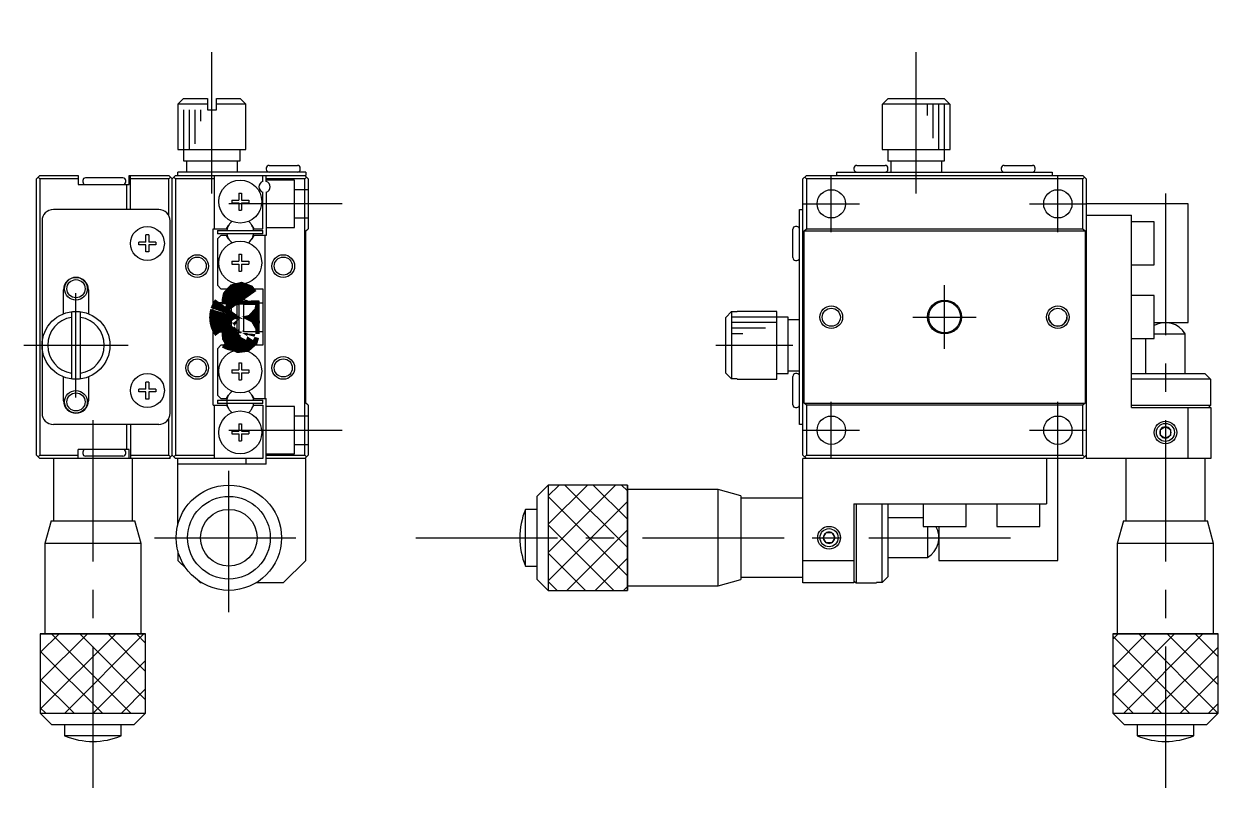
# Model space of a CAD drawing. Extents: x 139 to 374, y 8 to 180.
# Drawn here: x 268.9 to 374.4, y 69 to 139 of the extents above; entities that cross this region are included whole.
import ezdxf

# ---------------------------------------------------------------- set-up
doc = ezdxf.new("R2010")
doc.units = 0
doc.header["$LTSCALE"] = 10
doc.linetypes.add('CENTER', pattern=[2, 1.25, -0.25, 0.25, -0.25])
doc.linetypes.add('DASHED', pattern=[3.5, 2, -1.5])
doc.layers.get('0').update_dxf_attribs({"linetype": 'CONTINUOUS'})
doc.layers.add('CENTER', color=1, linetype='CENTER')

msp = doc.modelspace()

# ---------------------------------------------------------------- linework, layer by layer
at = {"color": 7, "linetype": 'CONTINUOUS'}
for p, q in [((283.041488, 132.393415), (282.541488, 131.893415)), ((285.141488, 131.893415), (282.541488, 131.893415)), ((282.541488, 131.893415), (282.541488, 127.893415)), ((283.041488, 132.393415), (285.141488, 132.393415)), ((285.141488, 132.393415), (285.141488, 131.393415)), ((285.941488, 132.393415), (288.041488, 132.393415)), ((285.941488, 131.393415), (285.941488, 132.393415)), ((288.541488, 131.893415), (285.941488, 131.893415)), ((288.541488, 131.893415), (288.041488, 132.393415)), ((288.541488, 127.893415), (288.541488, 131.893415)), ((344.751704, 131.893415), (345.257125, 132.393415)), ((350.698131, 131.893415), (344.751704, 131.893415)), ((344.751704, 131.393415), (344.751704, 131.893415)), ((345.257125, 132.393415), (350.19271, 132.393415)), ((350.19271, 132.393415), (350.698131, 131.893415)), ((350.698131, 131.893415), (350.698131, 131.393415)), ((285.141488, 131.393415), (285.941488, 131.393415)), ((344.724918, 131.393415), (344.724918, 127.893415)), ((344.724918, 131.393415), (344.751704, 131.393415)), ((350.698131, 131.393415), (350.724918, 131.393415)), ((350.724918, 127.893415), (350.724918, 131.393415)), ((282.541488, 127.893415), (288.541488, 127.893415)), ((283.041488, 127.893415), (283.041488, 126.893415)), ((288.041488, 126.893415), (288.041488, 127.893415)), ((344.724918, 127.893415), (350.724918, 127.893415)), ((345.224918, 127.893415), (345.224918, 126.893415)), ((350.224918, 126.893415), (350.224918, 127.893415)), ((283.041488, 126.893415), (288.041488, 126.893415)), ((283.291488, 126.893415), (283.291488, 125.893415)), ((287.791488, 125.893415), (287.791488, 126.893415)), ((345.224918, 126.893415), (350.224918, 126.893415)), ((345.474918, 126.893415), (345.474918, 125.893415)), ((349.974918, 125.893415), (349.974918, 126.893415)), ((270.041488, 125.293415), (270.341488, 125.593415)), ((270.341488, 125.593415), (273.741488, 125.593415)), ((273.741488, 125.593415), (273.741488, 124.793415)), ((278.241488, 124.793415), (278.241488, 125.593415)), ((278.241488, 125.593415), (281.741488, 125.593415)), ((278.341488, 122.593415), (278.341488, 125.593415)), ((281.741488, 125.593415), (282.041488, 125.293415)), ((282.341488, 125.593415), (282.041488, 125.293415)), ((282.341488, 125.593415), (293.841488, 125.593415)), ((282.541488, 125.593415), (282.541488, 125.893415)), ((293.841488, 125.893415), (282.541488, 125.893415)), ((285.741488, 125.593415), (285.741488, 120.893415)), ((290.041488, 125.070385), (290.041488, 125.593415)), ((290.341488, 126.243415), (290.341488, 126.143415)), ((290.341488, 125.070385), (290.341488, 125.593415)), ((290.591488, 126.493415), (293.091488, 126.493415)), ((293.341488, 126.143415), (293.341488, 126.243415)), ((293.741488, 125.593415), (294.041488, 125.293415)), ((293.841488, 125.893415), (293.841488, 125.593415)), ((338.024918, 125.593415), (337.724918, 125.293415)), ((338.024918, 125.593415), (362.424918, 125.593415)), ((340.724918, 125.593415), (340.724918, 125.893415)), ((340.724918, 125.893415), (359.724918, 125.893415)), ((342.224918, 126.243415), (342.224918, 126.143415)), ((342.474918, 126.493415), (344.974918, 126.493415)), ((345.224918, 126.143415), (345.224918, 126.243415)), ((355.224918, 126.243415), (355.224918, 126.143415)), ((355.474918, 126.493415), (357.974918, 126.493415)), ((358.224918, 126.143415), (358.224918, 126.243415)), ((359.724918, 125.893415), (359.724918, 125.593415)), ((362.724918, 125.293415), (362.424918, 125.593415)), ((270.041488, 100.893415), (270.041488, 125.293415)), ((270.341488, 125.293415), (270.191488, 125.443415)), ((270.341488, 125.293415), (270.341488, 100.893415)), ((273.741488, 125.293415), (270.341488, 125.293415)), ((273.741488, 124.793415), (278.241488, 124.793415)), ((274.141488, 125.143415), (274.141488, 125.043415)), ((277.691488, 125.393415), (274.391488, 125.393415)), ((277.941488, 125.043415), (277.941488, 125.143415)), ((278.041488, 122.593415), (278.041488, 124.793415)), ((281.741488, 125.293415), (278.341488, 125.293415)), ((281.891488, 125.443415), (281.741488, 125.293415)), ((281.741488, 122.029305), (281.741488, 125.293415)), ((282.041488, 100.893415), (282.041488, 125.293415)), ((282.341488, 125.293415), (282.191488, 125.443415)), ((285.741488, 125.293415), (282.341488, 125.293415)), ((282.341488, 125.293415), (282.341488, 100.893415)), ((293.741488, 125.293415), (290.341488, 125.293415)), ((293.891488, 125.443415), (293.741488, 125.293415)), ((293.741488, 100.893415), (293.741488, 125.293415)), ((294.041488, 125.293415), (294.041488, 120.893415)), ((337.724918, 100.893415), (337.724918, 125.293415)), ((338.024918, 125.293415), (337.874918, 125.443415)), ((338.024918, 125.293415), (338.024918, 120.893415)), ((362.424918, 125.293415), (338.024918, 125.293415)), ((362.574918, 125.443415), (362.424918, 125.293415)), ((362.424918, 120.893415), (362.424918, 125.293415)), ((362.724918, 125.293415), (362.724918, 100.593415)), ((287.291488, 123.418415), (287.916488, 123.418415)), ((287.291488, 123.418415), (287.291488, 123.168415)), ((287.916488, 124.043415), (288.166488, 124.043415)), ((287.916488, 124.043415), (287.916488, 123.418415)), ((288.166488, 124.043415), (288.166488, 123.418415)), ((288.166488, 123.418415), (288.791488, 123.418415)), ((288.791488, 123.418415), (288.791488, 123.168415)), ((290.041488, 120.893415), (290.041488, 124.116446)), ((290.341488, 124.116446), (290.341488, 120.293415)), ((280.841488, 122.593415), (271.541488, 122.593415)), ((287.291488, 123.168415), (287.916488, 123.168415)), ((287.916488, 123.168415), (287.916488, 122.543415)), ((287.916488, 122.543415), (288.166488, 122.543415)), ((288.166488, 123.168415), (288.166488, 122.543415)), ((288.166488, 123.168415), (288.791488, 123.168415)), ((337.424918, 122.593415), (337.724918, 122.593415)), ((337.424918, 103.593415), (337.424918, 122.593415)), ((371.724918, 123.093415), (362.724918, 123.093415)), ((371.724918, 112.593415), (371.724918, 123.093415)), ((270.541488, 121.593415), (270.541488, 104.593415)), ((281.841488, 104.593415), (281.841488, 121.593415)), ((362.724918, 122.093415), (366.724918, 122.093415)), ((366.724918, 105.093415), (366.724918, 122.093415)), ((368.724918, 121.493415), (366.724918, 121.493415)), ((368.724918, 117.693415), (368.724918, 121.493415)), ((279.716488, 119.718415), (279.716488, 120.343415)), ((279.966488, 120.343415), (279.716488, 120.343415)), ((279.966488, 120.343415), (279.966488, 119.718415)), ((285.641488, 120.893415), (286.840022, 120.893415)), ((285.641488, 105.293415), (285.641488, 120.893415)), ((286.041488, 120.743417), (290.041488, 120.743417)), ((286.041488, 120.743415), (286.041488, 120.443415)), ((290.041488, 120.443415), (286.041488, 120.443415)), ((286.341488, 120.293415), (286.041488, 119.993415)), ((286.840022, 120.293415), (286.341488, 120.293415)), ((286.840022, 120.893415), (287.010485, 121.188665)), ((287.010485, 119.998165), (286.840022, 120.293415)), ((289.072492, 121.188665), (289.242954, 120.893415)), ((289.242954, 120.293415), (289.072492, 119.998165)), ((289.242954, 120.893415), (290.041488, 120.893415)), ((290.341488, 120.293415), (289.242954, 120.293415)), ((290.041488, 120.443415), (290.041488, 120.743415)), ((290.241488, 105.893415), (290.241488, 120.293415)), ((293.841488, 120.693415), (294.041488, 120.893415)), ((293.841488, 105.493415), (293.841488, 120.693415)), ((336.824918, 118.343415), (336.824918, 120.843415)), ((337.174918, 121.093415), (337.074918, 121.093415)), ((337.824918, 120.693415), (338.024918, 120.893415)), ((337.824918, 105.493415), (337.824918, 120.693415)), ((337.824918, 120.693415), (362.624918, 120.693415)), ((338.024918, 120.893415), (362.424918, 120.893415)), ((362.424918, 120.893415), (362.624918, 120.693415)), ((362.624918, 120.693415), (362.624918, 105.493415)), ((279.091488, 119.468415), (279.091488, 119.718415)), ((279.716488, 119.718415), (279.091488, 119.718415)), ((279.716488, 119.468415), (279.091488, 119.468415)), ((279.716488, 118.843415), (279.716488, 119.468415)), ((280.591488, 119.718415), (279.966488, 119.718415)), ((279.966488, 119.468415), (279.966488, 118.843415)), ((280.591488, 119.468415), (279.966488, 119.468415)), ((280.591488, 119.718415), (280.591488, 119.468415)), ((286.041488, 119.993415), (286.041488, 115.893415)), ((279.966488, 118.843415), (279.716488, 118.843415)), ((287.916488, 118.643415), (288.166488, 118.643415)), ((287.916488, 118.643415), (287.916488, 118.018415)), ((288.166488, 118.643415), (288.166488, 118.018415)), ((337.074918, 118.093415), (337.174918, 118.093415)), ((287.291488, 118.018415), (287.916488, 118.018415)), ((287.291488, 118.018415), (287.291488, 117.768415)), ((287.291488, 117.768415), (287.916488, 117.768415)), ((287.916488, 117.768415), (287.916488, 117.143415)), ((287.916488, 117.143415), (288.166488, 117.143415)), ((288.166488, 118.018415), (288.791488, 118.018415)), ((288.166488, 117.768415), (288.166488, 117.143415)), ((288.166488, 117.768415), (288.791488, 117.768415)), ((288.791488, 118.018415), (288.791488, 117.768415)), ((366.724918, 117.693415), (368.724918, 117.693415)), ((272.441488, 113.384473), (272.441488, 115.493415)), ((274.641488, 115.493415), (274.641488, 113.384473)), ((286.041488, 115.893415), (286.341488, 115.593415)), ((286.341488, 115.593415), (290.041488, 115.593415)), ((290.041488, 115.593415), (290.041488, 110.593415)), ((368.724918, 114.993415), (366.724918, 114.993415)), ((368.724918, 111.193415), (368.724918, 114.993415)), ((286.880242, 114.343415), (285.641488, 114.343415)), ((286.941405, 114.385476), (286.945677, 114.350465)), ((287.056878, 114.453399), (286.941412, 114.394803)), ((287.241488, 114.273415), (287.041488, 114.063365)), ((287.041488, 114.063365), (287.041488, 112.083466)), ((287.241488, 114.273415), (287.241488, 111.873415)), ((287.541488, 114.273415), (287.241488, 114.273415)), ((287.541488, 114.323415), (287.541488, 114.273415)), ((287.741488, 114.323415), (287.541488, 114.323415)), ((287.741488, 114.323415), (287.741488, 111.823415)), ((287.915086, 114.149818), (287.741488, 114.323415)), ((287.795437, 114.269621), (287.887068, 114.284687)), ((287.844812, 114.220381), (287.804144, 114.271364)), ((287.904208, 114.433926), (287.904208, 111.654271)), ((288.262086, 114.275074), (288.287993, 114.270121)), ((288.341488, 114.323415), (288.262889, 114.244816)), ((288.341488, 114.323415), (288.341488, 111.823415)), ((290.041488, 114.323415), (288.341488, 114.323415)), ((273.141488, 113.566629), (273.141488, 107.620202)), ((273.941488, 107.620202), (273.941488, 113.566629)), ((330.924918, 113.061208), (331.424918, 113.566629)), ((330.924918, 108.125623), (330.924918, 113.061208)), ((331.424918, 113.566629), (331.424918, 107.620202)), ((331.424918, 113.566629), (331.924918, 113.566629)), ((335.424918, 113.593415), (331.924918, 113.593415)), ((331.924918, 113.566629), (331.924918, 113.593415)), ((335.424918, 107.593415), (335.424918, 113.593415)), ((336.424918, 113.093415), (335.424918, 113.093415)), ((336.424918, 108.093415), (336.424918, 113.093415)), ((337.424918, 112.843415), (336.424918, 112.843415)), ((285.641488, 111.843415), (286.761279, 111.843415)), ((287.041488, 112.083466), (287.241488, 111.873415)), ((287.182962, 111.698975), (287.268704, 111.85723)), ((287.241488, 111.873415), (287.541488, 111.873415)), ((287.268704, 111.85723), (287.280158, 111.875105)), ((287.291435, 111.873415), (287.276154, 111.849642)), ((287.541488, 111.873415), (287.541488, 111.823415)), ((287.541488, 111.823415), (287.741488, 111.823415)), ((287.741488, 111.823415), (287.916306, 111.998233)), ((288.334782, 111.829903), (288.262111, 111.814371)), ((288.26416, 111.893415), (288.271488, 111.893415)), ((288.264331, 111.900572), (288.341488, 111.823415)), ((288.341488, 111.823415), (290.041488, 111.823415)), ((368.724918, 112.593415), (371.724918, 112.593415)), ((287.190522, 111.694286), (287.191026, 111.693249)), ((366.724918, 111.193415), (368.724918, 111.193415)), ((367.974918, 111.193415), (367.974918, 108.093415)), ((368.724918, 111.593415), (371.474918, 111.593415)), ((371.474918, 108.093415), (371.474918, 111.593415)), ((286.341488, 110.593415), (286.041488, 110.293415)), ((286.041488, 110.293415), (286.041488, 106.193415)), ((290.041488, 110.593415), (286.341488, 110.593415)), ((287.916488, 109.043415), (288.166488, 109.043415)), ((287.916488, 109.043415), (287.916488, 108.418415)), ((288.166488, 109.043415), (288.166488, 108.418415)), ((272.441488, 105.693415), (272.441488, 107.802358)), ((274.641488, 107.802358), (274.641488, 105.693415)), ((287.291488, 108.418415), (287.916488, 108.418415)), ((287.291488, 108.418415), (287.291488, 108.168415)), ((287.291488, 108.168415), (287.916488, 108.168415)), ((287.916488, 108.168415), (287.916488, 107.543415)), ((287.916488, 107.543415), (288.166488, 107.543415)), ((288.166488, 108.418415), (288.791488, 108.418415)), ((288.166488, 108.168415), (288.166488, 107.543415)), ((288.166488, 108.168415), (288.791488, 108.168415)), ((288.791488, 108.418415), (288.791488, 108.168415)), ((331.424918, 107.620202), (330.924918, 108.125623)), ((331.924918, 107.620202), (331.424918, 107.620202)), ((331.924918, 107.593415), (331.924918, 107.620202)), ((331.924918, 107.593415), (335.424918, 107.593415)), ((335.424918, 108.093415), (336.424918, 108.093415)), ((336.424918, 108.343415), (337.424918, 108.343415)), ((336.824918, 105.343415), (336.824918, 107.843415)), ((337.174918, 108.093415), (337.074918, 108.093415)), ((366.724918, 108.093415), (373.189019, 108.093415)), ((373.693545, 107.593415), (366.724918, 107.593415)), ((373.189019, 108.093415), (373.693545, 107.593415)), ((373.693545, 107.593415), (373.693545, 107.093415)), ((279.091488, 106.468415), (279.091488, 106.718415)), ((279.716488, 106.718415), (279.091488, 106.718415)), ((279.716488, 106.718415), (279.716488, 107.343415)), ((279.966488, 107.343415), (279.716488, 107.343415)), ((279.966488, 107.343415), (279.966488, 106.718415)), ((280.591488, 106.718415), (279.966488, 106.718415)), ((280.591488, 106.718415), (280.591488, 106.468415)), ((373.693545, 107.093415), (373.724918, 107.093415)), ((373.724918, 105.293415), (373.724918, 107.093415)), ((279.716488, 106.468415), (279.091488, 106.468415)), ((279.716488, 105.843415), (279.716488, 106.468415)), ((279.966488, 105.843415), (279.716488, 105.843415)), ((279.966488, 106.468415), (279.966488, 105.843415)), ((280.591488, 106.468415), (279.966488, 106.468415)), ((286.041488, 106.193415), (286.341488, 105.893415)), ((286.041488, 105.743417), (290.041488, 105.743417)), ((286.041488, 105.743415), (286.041488, 105.443415)), ((290.041488, 105.443415), (286.041488, 105.443415)), ((286.341488, 105.893415), (286.840022, 105.893415)), ((286.840022, 105.893415), (287.010485, 106.188665)), ((289.072492, 106.188665), (289.242954, 105.893415)), ((289.242954, 105.893415), (290.341488, 105.893415)), ((290.041488, 105.443415), (290.041488, 105.743415)), ((290.341488, 100.093415), (290.341488, 105.893415)), ((294.041488, 105.293415), (293.841488, 105.493415)), ((338.024918, 105.293415), (337.824918, 105.493415)), ((337.824918, 105.493415), (362.624918, 105.493415)), ((362.624918, 105.493415), (362.424918, 105.293415)), ((285.641488, 105.293415), (286.840022, 105.293415)), ((285.741488, 105.293415), (285.741488, 100.593415)), ((286.840022, 105.293415), (287.010485, 104.998165)), ((289.072492, 104.998165), (289.242954, 105.293415)), ((289.242954, 105.293415), (290.041488, 105.293415)), ((290.041488, 105.293415), (290.041488, 100.593415)), ((294.041488, 105.293415), (294.041488, 100.893415)), ((337.074918, 105.093415), (337.174918, 105.093415)), ((338.024918, 105.293415), (338.024918, 100.893415)), ((362.424918, 105.293415), (338.024918, 105.293415)), ((362.424918, 100.893415), (362.424918, 105.293415)), ((366.724918, 105.293415), (373.724918, 105.293415)), ((366.724918, 105.093415), (373.724918, 105.093415)), ((371.724918, 100.593415), (371.724918, 105.093415)), ((373.524918, 105.093415), (373.724918, 105.293415)), ((373.724918, 105.093415), (373.724918, 100.593415)), ((280.841488, 103.593415), (271.541488, 103.593415)), ((278.041488, 101.393415), (278.041488, 103.593415)), ((278.341488, 103.593415), (278.341488, 100.593415)), ((281.741488, 100.893415), (281.741488, 104.157525)), ((287.916488, 103.643415), (288.166488, 103.643415)), ((287.916488, 103.643415), (287.916488, 103.018415)), ((288.166488, 103.643415), (288.166488, 103.018415)), ((337.724918, 103.593415), (337.424918, 103.593415)), ((369.274918, 103.153223), (369.724918, 103.41303)), ((369.724918, 103.413031), (370.174914, 103.153216)), ((287.291488, 103.018415), (287.916488, 103.018415)), ((287.291488, 103.018415), (287.291488, 102.768415)), ((287.291488, 102.768415), (287.916488, 102.768415)), ((287.916488, 102.768415), (287.916488, 102.143415)), ((288.166488, 103.018415), (288.791488, 103.018415)), ((288.166488, 102.768415), (288.166488, 102.143415)), ((288.166488, 102.768415), (288.791488, 102.768415)), ((288.791488, 103.018415), (288.791488, 102.768415)), ((369.274918, 102.633608), (369.274918, 103.153223)), ((369.724918, 102.3738), (369.274918, 102.633607)), ((370.174918, 102.633607), (369.724918, 102.3738)), ((370.174918, 103.153223), (370.174918, 102.633608)), ((278.241488, 101.393415), (273.741488, 101.393415)), ((273.741488, 100.593415), (273.741488, 101.393415)), ((278.241488, 100.593415), (278.241488, 101.393415)), ((287.916488, 102.143415), (288.166488, 102.143415)), ((270.341488, 100.593415), (270.041488, 100.893415)), ((270.191488, 100.743415), (270.341488, 100.893415)), ((270.341488, 100.893415), (273.741488, 100.893415)), ((281.841488, 100.593415), (270.341488, 100.593415)), ((271.541488, 100.593415), (271.541488, 95.093415)), ((274.141488, 101.143415), (274.141488, 101.043415)), ((277.691488, 100.793415), (274.391488, 100.793415)), ((277.941488, 101.043415), (277.941488, 101.143415)), ((278.341488, 100.893415), (281.741488, 100.893415)), ((278.541488, 95.093415), (278.541488, 100.593415)), ((281.741488, 100.893415), (281.891488, 100.743415)), ((282.041488, 100.893415), (281.741488, 100.593415)), ((281.841488, 100.593415), (281.841488, 100.693415)), ((282.341488, 100.593415), (282.041488, 100.893415)), ((282.191488, 100.743415), (282.341488, 100.893415)), ((282.341488, 100.893415), (285.741488, 100.893415)), ((290.041488, 100.593415), (282.341488, 100.593415)), ((282.541488, 94.764953), (282.541488, 100.593415)), ((288.541488, 100.593415), (288.541488, 100.093415)), ((290.341488, 100.893415), (293.741488, 100.893415)), ((293.841488, 100.593415), (290.341488, 100.593415)), ((293.741488, 100.893415), (293.891488, 100.743415)), ((294.041488, 100.893415), (293.741488, 100.593415)), ((293.841488, 91.593415), (293.841488, 100.593415)), ((337.724918, 100.893415), (338.024918, 100.593415)), ((362.424918, 100.593415), (337.724918, 100.593415)), ((337.724918, 89.593415), (337.724918, 100.593415)), ((337.874918, 100.743415), (338.024918, 100.893415)), ((338.024918, 100.893415), (362.424918, 100.893415)), ((359.224918, 100.593415), (359.224918, 96.593415)), ((360.224918, 91.593415), (360.224918, 100.593415)), ((362.424918, 100.893415), (362.574918, 100.743415)), ((362.424918, 100.593415), (362.724918, 100.893415)), ((373.724918, 100.593415), (362.724918, 100.593415)), ((366.224918, 100.593415), (366.224918, 95.093415)), ((373.224918, 95.093415), (373.224918, 100.593415)), ((290.341488, 100.093415), (282.541488, 100.093415)), ((315.224918, 98.243415), (314.224918, 97.243415)), ((315.224918, 98.243415), (315.224918, 88.943415)), ((322.224918, 98.243415), (315.224918, 98.243415)), ((322.224918, 98.243415), (315.224918, 98.243415)), ((315.224918, 98.243415), (315.224918, 88.943415)), ((322.224918, 98.243415), (322.224918, 88.943415)), ((322.224918, 88.943415), (322.224918, 98.243415)), ((314.224918, 97.243415), (314.224918, 89.943415)), ((330.224918, 97.843415), (322.224918, 97.843415)), ((330.224918, 89.343415), (330.224918, 97.843415)), ((332.224918, 97.293415), (330.224918, 97.843415)), ((332.224918, 97.293415), (332.224918, 89.893415)), ((337.724918, 97.093415), (332.224918, 97.093415)), ((313.224918, 91.093415), (313.224918, 96.093415)), ((314.224918, 96.093415), (313.224918, 96.093415)), ((342.224918, 96.593415), (359.224918, 96.593415)), ((342.224918, 96.593415), (342.224918, 89.593415)), ((342.424918, 96.593415), (342.424918, 89.593415)), ((344.724918, 89.624788), (344.724918, 96.593415)), ((345.224918, 96.593415), (345.224918, 90.129314)), ((348.324918, 96.593415), (348.324918, 94.593415)), ((352.124918, 94.593415), (352.124918, 96.593415)), ((354.824918, 96.593415), (354.824918, 94.593415)), ((358.624918, 94.593415), (358.624918, 96.593415)), ((271.341488, 95.093415), (270.791488, 93.093415)), ((271.341488, 95.093415), (278.741488, 95.093415)), ((279.291488, 93.093415), (278.741488, 95.093415)), ((348.324918, 95.343415), (345.224918, 95.343415)), ((366.024918, 95.093415), (365.474918, 93.093415)), ((366.024918, 95.093415), (373.424918, 95.093415)), ((373.974918, 93.093415), (373.424918, 95.093415)), ((339.505303, 93.593415), (339.76511, 94.043415)), ((339.76511, 94.043415), (340.284725, 94.043415)), ((340.284725, 94.043415), (340.54454, 93.593419)), ((348.324918, 94.593415), (352.124918, 94.593415)), ((348.724918, 94.593415), (348.724918, 91.843415)), ((349.724918, 94.593415), (349.724918, 91.593415)), ((354.824918, 94.593415), (358.624918, 94.593415)), ((270.791488, 93.093415), (270.791488, 85.093415)), ((279.291488, 93.093415), (270.791488, 93.093415)), ((279.291488, 85.093415), (279.291488, 93.093415)), ((339.76511, 93.143415), (339.505303, 93.593415)), ((340.284725, 93.143415), (339.76511, 93.143415)), ((340.544533, 93.593415), (340.284726, 93.143415)), ((373.974918, 93.093415), (365.474918, 93.093415)), ((365.474918, 93.093415), (365.474918, 85.093415)), ((373.974918, 85.093415), (373.974918, 93.093415)), ((282.541488, 92.421878), (282.541488, 91.593415)), ((345.224918, 91.843415), (348.724918, 91.843415)), ((282.541488, 91.593415), (283.29274, 90.842164)), ((291.841488, 89.593415), (293.841488, 91.593415)), ((313.224918, 91.093415), (314.224918, 91.093415)), ((337.724918, 91.593415), (342.224918, 91.593415)), ((349.724918, 91.593415), (360.224918, 91.593415)), ((284.290237, 89.844667), (284.541488, 89.593415)), ((314.224918, 89.943415), (315.224918, 88.943415)), ((330.224918, 89.343415), (332.224918, 89.893415)), ((332.224918, 90.093415), (337.724918, 90.093415)), ((342.224918, 89.793415), (342.424918, 89.593415)), ((344.224918, 89.624788), (344.224918, 89.593415)), ((344.724918, 89.624788), (344.224918, 89.624788)), ((345.224918, 90.129314), (344.724918, 89.624788)), ((284.670307, 89.593415), (284.541488, 89.593415)), ((291.841488, 89.593415), (289.412669, 89.593415)), ((315.224918, 88.943415), (322.224918, 88.943415)), ((315.224918, 88.943415), (322.224918, 88.943415)), ((322.224918, 89.343415), (330.224918, 89.343415)), ((342.224918, 89.593415), (337.724918, 89.593415)), ((342.424918, 89.593415), (344.224918, 89.593415)), ((270.391488, 85.093415), (270.391488, 78.093415)), ((270.391488, 85.093415), (279.691488, 85.093415)), ((279.691488, 85.093415), (270.391488, 85.093415)), ((270.391488, 85.093415), (270.391488, 78.093415)), ((279.691488, 78.093415), (279.691488, 85.093415)), ((279.691488, 78.093415), (279.691488, 85.093415)), ((365.074918, 85.093415), (365.074918, 78.093415)), ((365.074918, 85.093415), (374.374918, 85.093415)), ((374.374918, 85.093415), (365.074918, 85.093415)), ((365.074918, 85.093415), (365.074918, 78.093415)), ((374.374918, 78.093415), (374.374918, 85.093415)), ((374.374918, 78.093415), (374.374918, 85.093415)), ((270.391488, 78.093415), (271.391488, 77.093415)), ((270.391488, 78.093415), (279.691488, 78.093415)), ((270.391488, 78.093415), (279.691488, 78.093415)), ((278.691488, 77.093415), (279.691488, 78.093415)), ((365.074918, 78.093415), (374.374918, 78.093415)), ((365.074918, 78.093415), (366.074918, 77.093415)), ((365.074918, 78.093415), (374.374918, 78.093415)), ((373.374918, 77.093415), (374.374918, 78.093415)), ((271.391488, 77.093415), (278.691488, 77.093415)), ((272.541488, 77.093415), (272.541488, 76.093415)), ((277.541488, 76.093415), (277.541488, 77.093415)), ((366.074918, 77.093415), (373.374918, 77.093415)), ((367.224918, 77.093415), (367.224918, 76.093415)), ((372.224918, 76.093415), (372.224918, 77.093415)), ((277.541488, 76.093415), (272.541488, 76.093415)), ((372.224918, 76.093415), (367.224918, 76.093415))]:
    msp.add_line(p, q, dxfattribs=at)
at = {"color": 3, "linetype": 'CONTINUOUS'}
for p, q in [((348.724918, 130.893415), (348.724918, 131.893415)), ((349.224918, 128.893415), (349.224918, 131.893415)), ((349.724918, 127.893415), (349.724918, 131.893415)), ((350.224918, 127.893415), (350.224918, 131.893415)), ((283.041488, 131.393415), (283.041488, 127.893415)), ((283.541488, 131.393415), (283.541488, 127.893415)), ((284.041488, 131.393415), (284.041488, 128.393415)), ((284.541488, 131.393415), (284.541488, 130.393415)), ((335.424918, 113.093415), (331.424918, 113.093415)), ((335.424918, 112.593415), (331.424918, 112.593415)), ((334.424918, 112.093415), (331.424918, 112.093415)), ((332.424918, 111.593415), (331.424918, 111.593415)), ((315.224918, 97.28142), (316.186913, 98.243415)), ((315.224918, 94.78142), (318.686913, 98.243415)), ((315.224918, 92.28142), (321.186913, 98.243415)), ((316.713252, 98.243415), (322.224918, 92.731749)), ((319.213252, 98.243415), (322.224918, 95.231749)), ((321.713252, 98.243415), (322.224918, 97.731749)), ((315.224918, 97.231749), (322.224918, 90.231749)), ((315.224918, 89.78142), (322.224918, 96.78142)), ((315.224918, 94.731749), (321.013252, 88.943415)), ((316.886913, 88.943415), (322.224918, 94.28142)), ((315.224918, 92.231749), (318.513252, 88.943415)), ((319.386913, 88.943415), (322.224918, 91.78142)), ((315.224918, 89.731749), (316.013252, 88.943415)), ((321.886913, 88.943415), (322.224918, 89.28142)), ((270.391488, 83.439561), (272.045342, 85.093415)), ((270.391488, 80.939561), (274.545342, 85.093415)), ((270.391488, 78.439561), (277.045342, 85.093415)), ((271.371681, 85.093415), (278.371681, 78.093415)), ((272.545342, 78.093415), (279.545342, 85.093415)), ((273.871681, 85.093415), (279.691488, 79.273608)), ((276.371681, 85.093415), (279.691488, 81.773608)), ((278.871681, 85.093415), (279.691488, 84.273608)), ((365.074918, 84.63142), (365.536913, 85.093415)), ((365.074918, 82.13142), (368.036913, 85.093415)), ((365.074918, 79.63142), (370.536913, 85.093415)), ((365.074918, 84.881749), (371.863252, 78.093415)), ((366.036913, 78.093415), (373.036913, 85.093415)), ((367.363252, 85.093415), (374.363252, 78.093415)), ((369.863252, 85.093415), (374.374918, 80.581749)), ((372.363252, 85.093415), (374.374918, 83.081749)), ((270.391488, 83.573608), (275.871681, 78.093415)), ((368.536913, 78.093415), (374.374918, 83.93142)), ((275.045342, 78.093415), (279.691488, 82.739561)), ((365.074918, 82.381749), (369.363252, 78.093415)), ((371.036913, 78.093415), (374.374918, 81.43142)), ((270.391488, 81.073608), (273.371681, 78.093415)), ((277.545342, 78.093415), (279.691488, 80.239561)), ((365.074918, 79.881749), (366.863252, 78.093415)), ((270.391488, 78.573608), (270.871681, 78.093415)), ((373.536913, 78.093415), (374.374918, 78.93142))]:
    msp.add_line(p, q, dxfattribs=at)
at = {"color": 3, "linetype": 'DASHED'}
for p, q in [((292.841488, 125.193415), (290.341488, 125.193415)), ((292.841488, 120.993415), (292.841488, 125.193415)), ((294.041488, 124.343415), (292.841488, 124.343415)), ((292.841488, 121.843415), (294.041488, 121.843415)), ((290.341488, 120.993415), (292.841488, 120.993415)), ((292.841488, 105.193415), (290.341488, 105.193415)), ((292.841488, 100.993415), (292.841488, 105.193415)), ((294.041488, 104.343415), (292.841488, 104.343415)), ((292.841488, 101.843415), (294.041488, 101.843415)), ((290.341488, 100.993415), (292.841488, 100.993415))]:
    msp.add_line(p, q, dxfattribs=at)
at = {"color": 7, "linetype": 'CONTINUOUS', "const_width": 3}
for points in [[(287.88687, 111.812148), (287.891747, 111.684508), (287.902662, 111.581239), (287.953968, 111.49198), (288.044786, 111.446624), (288.146977, 111.459791), (288.224184, 111.527941), (288.253958, 111.635045, 0.018044), (288.242098, 114.521486), (288.181006, 114.608042), (288.082925, 114.643893), (287.98427, 114.619154), (287.914829, 114.541881), (287.893785, 114.437952), (287.888356, 114.322591), (287.885008, 114.206469), (287.884403, 114.180843)], [(287.041337, 112.302033, -0.135051), (286.802231, 112.920188, -0.096472), (286.844947, 113.392684), (286.893949, 113.531469), (286.959849, 113.665388), (287.017968, 113.757734), (287.041318, 113.790261)]]:
    msp.add_lwpolyline(points, format="xyb", dxfattribs=at)
for points in [[(287.196357, 111.711458), (287.194914, 111.708238), (287.19367, 111.705313), (287.192628, 111.702691), (287.191792, 111.700376), (287.191161, 111.698374), (287.190739, 111.696689), (287.190526, 111.695326), (287.190522, 111.694286)], [(287.191026, 111.693249), (287.218231, 111.676898), (287.247746, 111.661053), (287.278011, 111.646698), (287.30895, 111.633869), (287.340485, 111.622597), (287.37254, 111.612911), (287.405035, 111.604833), (287.437889, 111.598384), (287.471022, 111.593579), (287.504353, 111.590431), (287.537798, 111.588946), (287.571276, 111.589129), (287.604704, 111.590978), (287.637999, 111.59449), (287.671079, 111.599656), (287.703864, 111.606463), (287.736272, 111.614894), (287.768223, 111.624929), (287.799638, 111.636542), (287.83044, 111.649707), (287.860552, 111.66439), (287.889901, 111.680554), (287.89193, 111.681744)], [(287.276154, 111.849642), (287.269582, 111.839239), (287.263085, 111.828845), (287.256695, 111.818511), (287.250443, 111.808289), (287.244361, 111.798229), (287.238478, 111.788381), (287.232823, 111.778794), (287.227426, 111.769515), (287.222311, 111.76059), (287.217505, 111.752062), (287.213031, 111.743976), (287.208912, 111.736369), (287.205167, 111.72928), (287.201816, 111.722744), (287.198874, 111.716794), (287.196357, 111.711458)], [(287.88687, 111.812148), (287.88702, 111.823291), (287.888126, 111.834401), (287.890181, 111.845417), (287.893176, 111.856279), (287.897093, 111.866929), (287.90191, 111.877307), (287.907602, 111.887357), (287.914138, 111.897024)]]:
    msp.add_lwpolyline(points, dxfattribs=at)
at = {"color": 7, "linetype": 'CONTINUOUS'}
for centre, radius in [((288.041488, 123.293415), 1.9), ((340.224918, 123.093415), 1.25), ((360.224918, 123.093415), 1.25), ((279.841488, 119.593415), 1.5), ((288.041488, 117.893415), 1.9), ((284.241488, 117.593415), 0.8), ((291.841488, 117.593415), 0.8), ((273.541488, 115.593415), 0.8), ((340.224918, 113.073415), 0.8), ((350.224918, 113.093415), 1.5), ((350.224918, 113.093415), 1.4), ((360.224918, 113.073415), 0.8), ((273.541488, 110.593415), 3), ((288.041488, 108.293415), 1.9), ((284.241488, 108.593415), 0.8), ((291.841488, 108.593415), 0.8), ((279.841488, 106.593415), 1.5), ((273.541488, 105.593415), 0.8), ((288.041488, 102.893415), 1.9), ((340.224918, 103.093415), 1.25), ((360.224918, 103.093415), 1.25), ((369.724918, 102.893415), 0.8), ((287.041488, 93.593415), 4.65), ((287.041488, 93.593415), 3.65), ((287.041488, 93.593415), 2.5), ((340.024918, 93.593415), 0.8)]:
    msp.add_circle(centre, radius, dxfattribs=at)
at = {"color": 3, "linetype": 'CONTINUOUS'}
for centre in [(284.241488, 117.593415), (291.841488, 117.593415), (273.541488, 115.593415), (340.224918, 113.073415), (360.224918, 113.073415), (284.241488, 108.593415), (291.841488, 108.593415), (273.541488, 105.593415), (369.724918, 102.893415), (340.024918, 93.593415)]:
    msp.add_circle(centre, 1, dxfattribs=at)
at = {"color": 7, "linetype": 'CONTINUOUS'}
for centre, radius, start, end in [((290.591488, 126.243415), 0.25, 90, 180), ((290.591488, 126.143415), 0.25, 180, 270), ((293.091488, 126.243415), 0.25, 0, 90), ((293.091488, 126.143415), 0.25, 270, 0), ((342.474918, 126.243415), 0.25, 90, 180), ((342.474918, 126.143415), 0.25, 180, 270), ((344.974918, 126.243415), 0.25, 0, 90), ((344.974918, 126.143415), 0.25, 270, 0), ((355.474918, 126.243415), 0.25, 90, 180), ((355.474918, 126.143415), 0.25, 180, 270), ((357.974918, 126.243415), 0.25, 0, 90), ((357.974918, 126.143415), 0.25, 270, 0), ((274.391488, 125.143415), 0.25, 90, 180), ((274.391488, 125.043415), 0.25, 180, 270), ((277.691488, 125.143415), 0.25, 0, 90), ((277.691488, 125.043415), 0.25, 270, 0), ((290.191488, 124.593415), 0.5, 107.457603, 252.542397), ((290.191488, 124.593415), 0.5, 287.457603, 72.542397), ((271.541488, 121.593415), 1, 90, 180), ((280.841488, 121.593415), 1, 0, 90), ((288.041488, 120.593415), 1.1905, 135, 150), ((288.132488, 120.501275), 1.32, 128.260088, 134.965001), ((288.041488, 120.593416), 1.1905, 127.543078, 134.642946), ((288.041488, 120.593416), 1.1905, 44.999966, 52.456922), ((287.950488, 120.501275), 1.32, 45.034999, 51.739912), ((288.041488, 120.593415), 1.1905, 30, 45), ((288.041488, 120.593416), 1.1905, 150.000042, 172.761623), ((288.041488, 120.593416), 1.1905, 187.238382, 210), ((288.041488, 120.593416), 1.1905, 314.999966, 352.761618), ((288.041488, 120.593416), 1.1905, 7.238446, 30), ((337.074918, 120.843415), 0.25, 90, 180), ((337.174918, 120.843415), 0.25, 0, 90), ((288.041488, 120.593416), 1.1905, 210.000042, 232.457024), ((288.132488, 120.685556), 1.32, 225.034999, 231.739912), ((288.041488, 120.593416), 1.1905, 307.542976, 314.643568), ((287.950488, 120.685556), 1.32, 308.260088, 314.965001), ((337.074918, 118.343415), 0.25, 180, 270), ((337.174918, 118.343415), 0.25, 270, 0), ((273.541488, 115.493415), 1.1, 0, 180), ((288.03173, 113.044972), 1.598393, 90.536816, 238.370163), ((288.045375, 113.044989), 1.598467, 89.611696, 237.708539), ((288.040482, 113.042022), 1.601567, 53.152208, 87.922405), ((273.541488, 110.593415), 2.5, 99.206896, 260.793104), ((273.541488, 110.593415), 2.5, 279.206896, 80.793104), ((360.224918, 113.093415), 0.8, 180.716216, 359.283784), ((369.724918, 110.562165), 2.03125, 30.510237, 119.492373), ((288.03755, 113.053714), 1.608889, 238.356938, 270.616493), ((337.074918, 107.843415), 0.25, 90, 180), ((337.174918, 107.843415), 0.25, 0, 90), ((288.132488, 105.501275), 1.32, 128.260088, 134.965001), ((288.041488, 105.593416), 1.1905, 127.543078, 134.642946), ((288.041488, 105.593416), 1.1905, 44.999966, 52.456922), ((287.950488, 105.501275), 1.32, 45.034999, 51.739912), ((273.541488, 105.693415), 1.1, 180, 0), ((288.041488, 105.593416), 1.1905, 150.000042, 225.000034), ((288.041488, 105.593415), 1.1905, 135, 150), ((288.041488, 105.593415), 1.1905, 30, 45), ((288.041488, 105.593416), 1.1905, 7.238411, 30), ((288.041488, 105.593416), 1.1905, 330, 352.761589), ((271.541488, 104.593415), 1, 180, 270), ((280.841488, 104.593415), 1, 270, 0), ((288.132488, 105.685556), 1.32, 225.034999, 231.739912), ((288.041488, 105.593416), 1.1905, 225.356432, 232.457024), ((288.041488, 105.593416), 1.1905, 307.542976, 314.643568), ((287.950488, 105.685556), 1.32, 308.260088, 314.965001), ((288.041488, 105.593415), 1.1905, 315, 330), ((337.074918, 105.343415), 0.25, 180, 270), ((337.174918, 105.343415), 0.25, 270, 0), ((369.724918, 102.893415), 0.5, 94.158067, 145.841933), ((369.724918, 102.893415), 0.5, 34.158067, 85.841933), ((369.724918, 102.893415), 0.5, 154.158067, 205.841933), ((369.724918, 102.893415), 0.5, 214.158067, 265.841933), ((369.724918, 102.893415), 0.5, 274.158067, 325.841933), ((369.724918, 102.893415), 0.5, 334.158067, 25.841933), ((274.391488, 101.143415), 0.25, 90, 180), ((277.691488, 101.143415), 0.25, 0, 90), ((274.391488, 101.043415), 0.25, 180, 270), ((277.691488, 101.043415), 0.25, 270, 0), ((319.224918, 93.593415), 6.5, 157.380135, 202.619865), ((340.024918, 93.593415), 0.5, 124.158067, 175.841933), ((340.024918, 93.593415), 0.5, 64.158067, 115.841933), ((340.024918, 93.593415), 0.5, 4.158067, 55.841933), ((347.693668, 93.593415), 2.03125, 300.510237, 29.492373), ((340.024918, 93.593415), 0.5, 184.158067, 235.841933), ((340.024918, 93.593415), 0.5, 244.158067, 295.841933), ((340.024918, 93.593415), 0.5, 304.158067, 355.841933), ((275.041488, 82.093415), 6.5, 247.380135, 292.619865), ((369.724918, 82.093415), 6.5, 247.380135, 292.619865)]:
    msp.add_arc(centre, radius, start, end, dxfattribs=at)
at = {"layer": 'CENTER', "color": 1, "linetype": 'CENTER'}
for p, q in [((285.541488, 123.993415), (285.541488, 138.993415)), ((347.724918, 123.993415), (347.724918, 138.993415)), ((340.224918, 120.593415), (340.224918, 125.593415)), ((360.224918, 120.593415), (360.224918, 125.593415)), ((369.724918, 123.993415), (369.724918, 68.993415)), ((297.041488, 123.093415), (287.041488, 123.093415)), ((337.724918, 123.093415), (342.724918, 123.093415)), ((357.724918, 123.093415), (362.724918, 123.093415)), ((273.541488, 105.993415), (273.541488, 115.193415)), ((350.224918, 110.293415), (350.224918, 115.893415)), ((347.424918, 113.093415), (353.024918, 113.093415)), ((268.941488, 110.593415), (278.141488, 110.593415)), ((330.024918, 110.593415), (336.824918, 110.593415)), ((340.224918, 100.593415), (340.224918, 105.593415)), ((360.224918, 100.593415), (360.224918, 105.593415)), ((275.041488, 103.993415), (275.041488, 68.993415)), ((287.041488, 103.093415), (297.041488, 103.093415)), ((337.724918, 103.093415), (342.724918, 103.093415)), ((357.724918, 103.093415), (362.724918, 103.093415)), ((287.041488, 87.013415), (287.041488, 100.173415)), ((280.461488, 93.593415), (293.621488, 93.593415)), ((303.549918, 93.593415), (358.549918, 93.593415))]:
    msp.add_line(p, q, dxfattribs=at)

doc.saveas('drawing.dxf')
